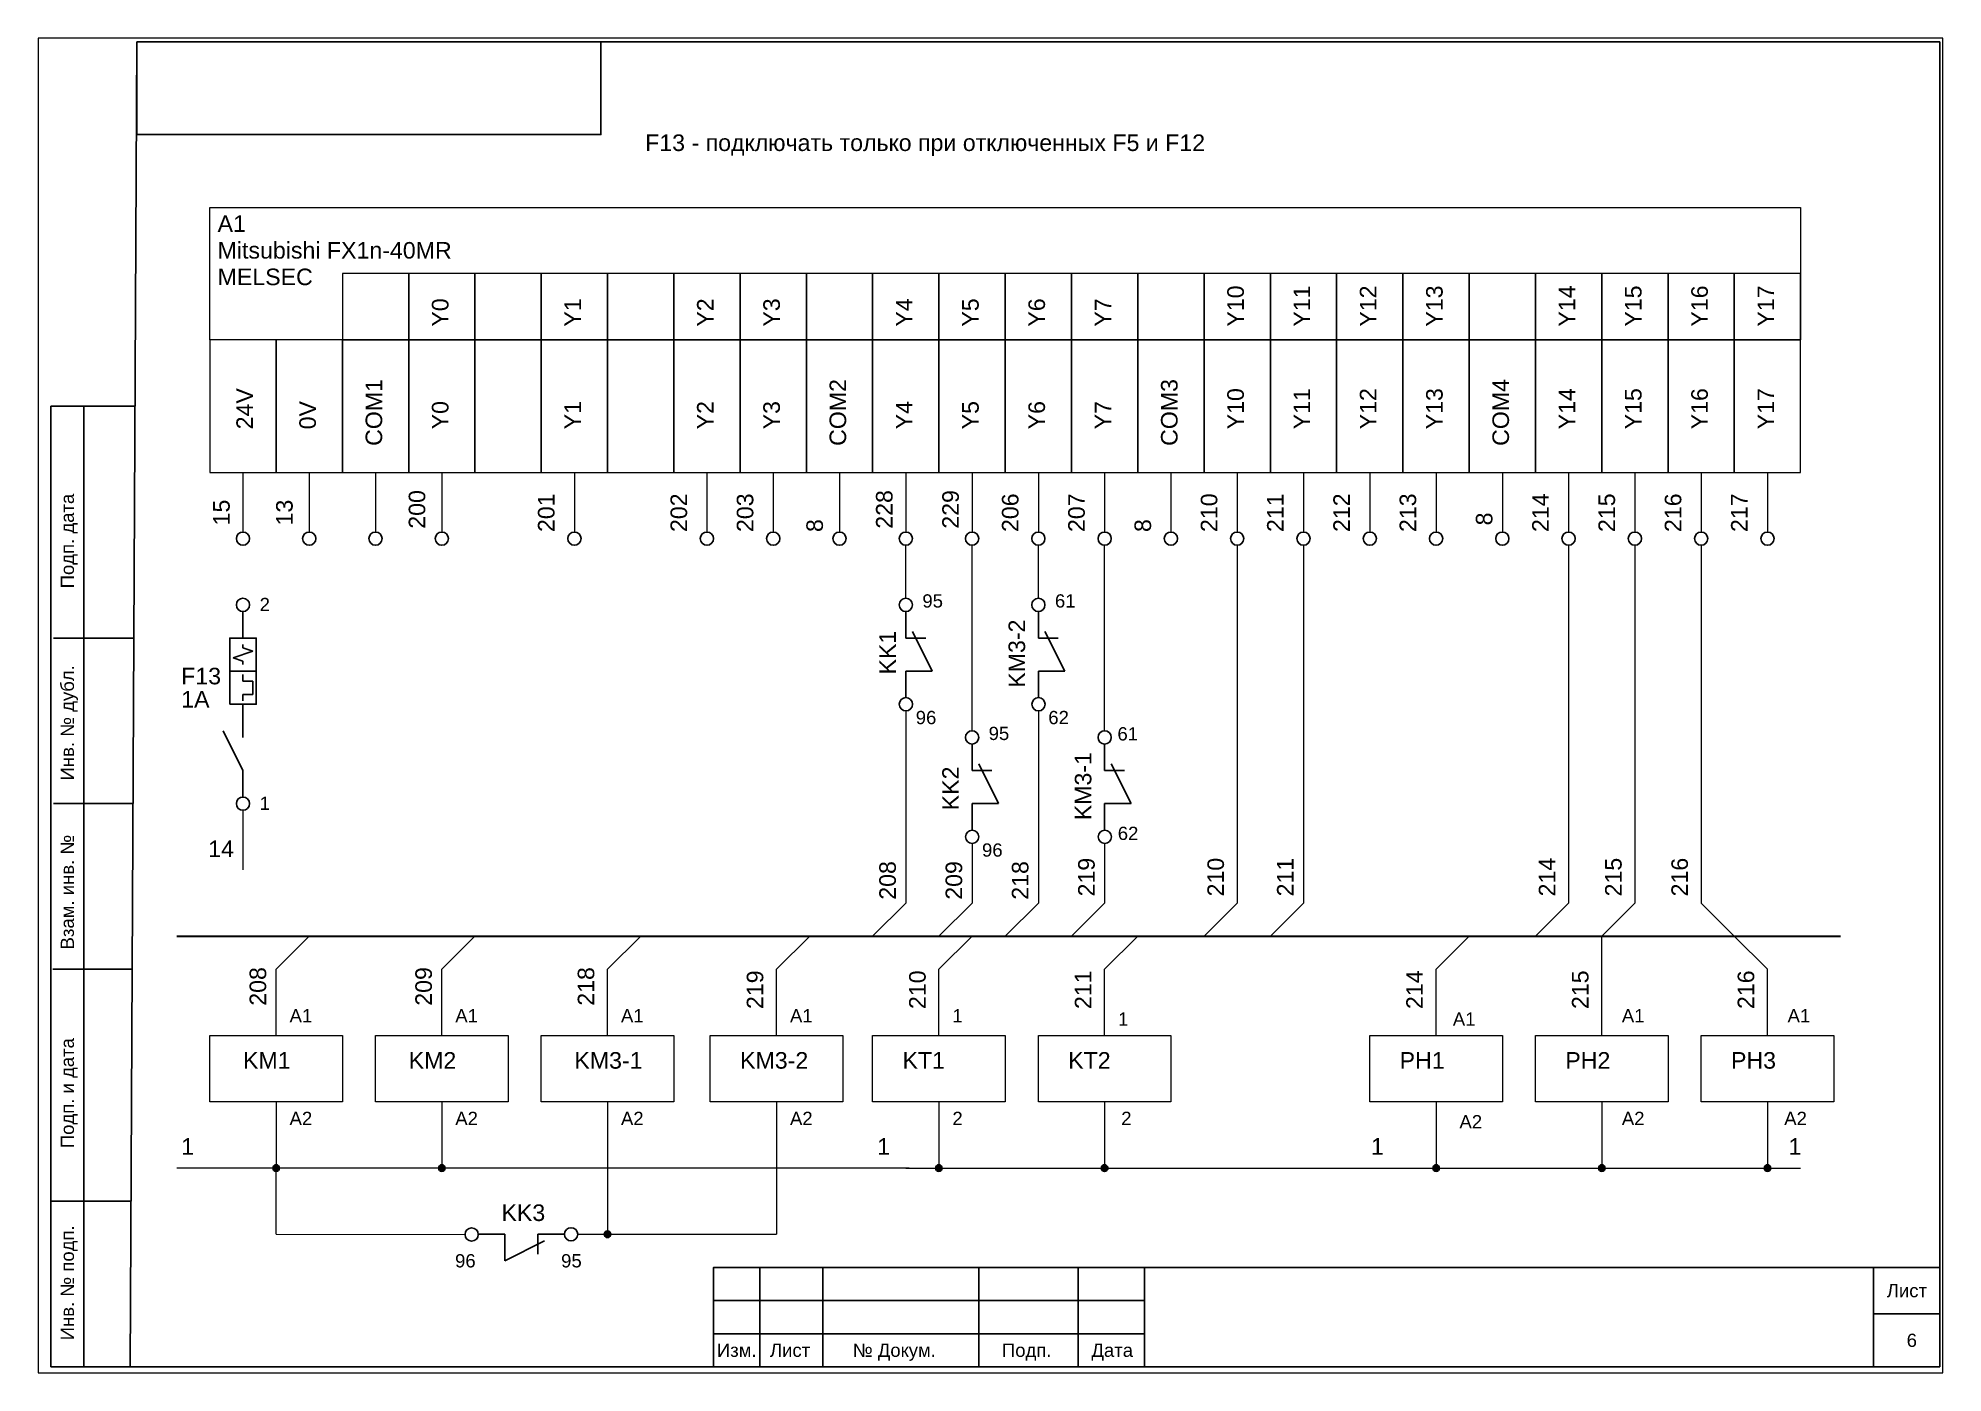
# Paper-space layout 'Лист6' of a CAD drawing. Header units: millimetres. Extents: x 0 to 287, y 0 to 201.
# The model-space entities are those that its viewports show. They can reach past a viewport. Long polylines and large blocks are cut down to what shows.
import ezdxf

# ---------------------------------------------------------------- set-up
doc = ezdxf.new("R2010")
doc.units = ezdxf.units.MM
doc.layers.add('Аппаратура', color=7, linetype='Continuous', lineweight=20)
doc.layers.add('Рамки', color=7, linetype='Continuous', lineweight=25)
doc.styles.get("Standard").update_dxf_attribs({"font": 'arial.ttf'})

msp = doc.modelspace()

# ---------------------------------------------------------------- hatches: boundary and pattern name
h = msp.add_hatch(color=256)
h.dxf.hatch_style = 1
h.paths.add_polyline_path([(1716, 3325, 1), (1715, 3325, 1)])
h = msp.add_hatch(color=256)
h.dxf.hatch_style = 1
h.paths.add_polyline_path([(1741, 3325, 1), (1740, 3325, 1)])
h = msp.add_hatch(color=256)
h.dxf.hatch_style = 1
h.paths.add_polyline_path([(1816, 3325, 1), (1815, 3325, 1)])
h = msp.add_hatch(color=256)
h.dxf.hatch_style = 1
h.paths.add_polyline_path([(1841, 3325, 1), (1840, 3325, 1)])
h = msp.add_hatch(color=256)
h.dxf.hatch_style = 1
h.paths.add_polyline_path([(1891, 3325, 1), (1890, 3325, 1)])
h = msp.add_hatch(color=256)
h.dxf.hatch_style = 1
h.paths.add_polyline_path([(1916, 3325, 1), (1915, 3325, 1)])
h = msp.add_hatch(color=256)
h.dxf.hatch_style = 1
h.paths.add_polyline_path([(1941, 3325, 1), (1940, 3325, 1)])
h = msp.add_hatch(color=256)
h.dxf.hatch_style = 1
h.paths.add_polyline_path([(1766, 3315, 1), (1765, 3315, 1)])

# ---------------------------------------------------------------- linework, layer by layer
for p, q in [((1710.5, 3405), (1710.5, 3409)), ((1810.5, 3409), (1810.5, 3405)), ((1830.5, 3409), (1830.5, 3405)), ((1814.5, 3400), (1811.5, 3406)), ((1834.5, 3400), (1831.5, 3406)), ((1709, 3402), (1712, 3403)), ((1710.5, 3403.5), (1710.5, 3404)), ((1712, 3403), (1710.5, 3403.5)), ((1810.5, 3405), (1813.5, 3405)), ((1830.5, 3405), (1833.5, 3405)), ((1708.5, 3400), (1712.5, 3400)), ((1710.5, 3401.5), (1709, 3402)), ((1710.5, 3401), (1710.5, 3401.5)), ((1810.5, 3396), (1810.5, 3400)), ((1810.5, 3400), (1814.5, 3400)), ((1830.5, 3396), (1830.5, 3400)), ((1830.5, 3400), (1834.5, 3400)), ((1710.5, 3398.5), (1710.5, 3399.5)), ((1712, 3398.5), (1710.5, 3398.5)), ((1712, 3396.5), (1712, 3398.5)), ((1710.5, 3395.5), (1710.5, 3396.5)), ((1710.5, 3396.5), (1712, 3396.5)), ((1710.5, 3395), (1710.5, 3390)), ((1710.5, 3385), (1707.5, 3391)), ((1820.5, 3389), (1820.5, 3385)), ((1840.5, 3389), (1840.5, 3385)), ((1824.5, 3380), (1821.5, 3386)), ((1844.5, 3380), (1841.5, 3386)), ((1710.5, 3381), (1710.5, 3385)), ((1820.5, 3385), (1823.5, 3385)), ((1840.5, 3385), (1843.5, 3385)), ((1820.5, 3376), (1820.5, 3380)), ((1820.5, 3380), (1824.5, 3380)), ((1840.5, 3376), (1840.5, 3380)), ((1840.5, 3380), (1844.5, 3380)), ((1746, 3315), (1750, 3315)), ((1750, 3315), (1750, 3311)), ((1750, 3311), (1756, 3314.01)), ((1759, 3315.01), (1755, 3315.01)), ((1755, 3315.01), (1755, 3312.01))]:
    msp.add_line(p, q)
msp.add_lwpolyline([(1708.5, 3395), (1708.5, 3405), (1712.5, 3405), (1712.5, 3395)], close=True)
for centre, radius in [((1710.5, 3420), 1), ((1720.5, 3420), 1), ((1730.5, 3420), 1), ((1740.5, 3420), 1), ((1760.5, 3420), 1), ((1780.5, 3420), 1), ((1790.5, 3420), 1), ((1800.5, 3420), 1), ((1810.5, 3420), 1), ((1820.5, 3420), 1), ((1830.5, 3420), 1), ((1840.5, 3420), 1), ((1850.5, 3420), 1), ((1860.5, 3420), 1), ((1870.5, 3420), 1), ((1880.5, 3420), 1), ((1890.5, 3420), 1), ((1900.5, 3420), 1), ((1910.5, 3420), 1), ((1920.5, 3420), 1), ((1930.5, 3420), 1), ((1940.5, 3420), 1), ((1710.5, 3410), 1), ((1810.5, 3410), 1), ((1830.5, 3410), 1), ((1810.52, 3395), 1), ((1830.52, 3395), 1), ((1820.5, 3390), 1), ((1840.5, 3390), 1), ((1710.5, 3380), 1), ((1820.52, 3375), 1), ((1840.52, 3375), 1), ((1715.5, 3325), 0.5), ((1740.5, 3325), 0.5), ((1815.5, 3325), 0.5), ((1840.5, 3325), 0.5), ((1890.5, 3325), 0.5), ((1915.5, 3325), 0.5), ((1940.5, 3325), 0.5), ((1745, 3314.97), 1), ((1760, 3315), 1), ((1765.5, 3315), 0.5)]:
    msp.add_circle(centre, radius)
at = {"layer": 'Аппаратура'}
for p, q in [((1710.5, 3430), (1710.5, 3421)), ((1720.5, 3430), (1720.5, 3421)), ((1730.5, 3430), (1730.5, 3421)), ((1740.5, 3430), (1740.5, 3421)), ((1760.5, 3430), (1760.5, 3421)), ((1780.5, 3430), (1780.5, 3421)), ((1790.5, 3430), (1790.5, 3421)), ((1800.5, 3430), (1800.5, 3421)), ((1810.5, 3430), (1810.5, 3421)), ((1820.5, 3430), (1820.5, 3421)), ((1830.5, 3430), (1830.5, 3421)), ((1840.5, 3430), (1840.5, 3421)), ((1850.5, 3430), (1850.5, 3421)), ((1860.5, 3430), (1860.5, 3421)), ((1870.5, 3430), (1870.5, 3421)), ((1880.5, 3430), (1880.5, 3421)), ((1890.5, 3430), (1890.5, 3421)), ((1900.5, 3430), (1900.5, 3421)), ((1910.5, 3430), (1910.5, 3421)), ((1920.5, 3430), (1920.5, 3421)), ((1930.5, 3430), (1930.5, 3421)), ((1940.5, 3430), (1940.5, 3421)), ((1810.5, 3411), (1810.5, 3419)), ((1820.5, 3391), (1820.5, 3419)), ((1830.5, 3411), (1830.5, 3419)), ((1840.5, 3391), (1840.5, 3419)), ((1860.5, 3419), (1860.5, 3365)), ((1870.5, 3419), (1870.5, 3365)), ((1910.5, 3419), (1910.5, 3365)), ((1920.5, 3419), (1920.5, 3365)), ((1930.5, 3419), (1930.5, 3365)), ((1810.5, 3405), (1810.5, 3409)), ((1810.5, 3396), (1810.5, 3400)), ((1810.5, 3394), (1810.5, 3394)), ((1810.5, 3394), (1810.5, 3365)), ((1830.5, 3394), (1830.5, 3365)), ((1820.5, 3385), (1820.5, 3389)), ((1820.5, 3376), (1820.5, 3380)), ((1710.5, 3379), (1710.5, 3370)), ((1820.5, 3374), (1820.5, 3374)), ((1820.5, 3374), (1820.5, 3365)), ((1840.5, 3374), (1840.5, 3365)), ((1810.5, 3365), (1805.5, 3360)), ((1820.5, 3365), (1815.5, 3360)), ((1830.5, 3365), (1825.5, 3360)), ((1840.5, 3365), (1835.5, 3360)), ((1860.5, 3365), (1855.5, 3360)), ((1870.5, 3365), (1865.5, 3360)), ((1910.5, 3365), (1905.5, 3360)), ((1920.5, 3365), (1915.5, 3360)), ((1930.5, 3365), (1935.5, 3360)), ((1715.5, 3355), (1720.5, 3360)), ((1740.5, 3355), (1745.5, 3360)), ((1765.5, 3355), (1770.5, 3360)), ((1791, 3355), (1796, 3360)), ((1815.5, 3355), (1820.5, 3360)), ((1840.5, 3355), (1845.5, 3360)), ((1890.5, 3355), (1895.5, 3360)), ((1915.5, 3355), (1915.5, 3360)), ((1940.5, 3355), (1935.5, 3360)), ((1715.5, 3345), (1715.5, 3355)), ((1740.5, 3345), (1740.5, 3355)), ((1765.5, 3345), (1765.5, 3355)), ((1791, 3345), (1791, 3355)), ((1815.5, 3345), (1815.5, 3355)), ((1840.5, 3345), (1840.5, 3355)), ((1890.5, 3345), (1890.5, 3355)), ((1915.5, 3345), (1915.5, 3355)), ((1940.5, 3345), (1940.5, 3355)), ((1715.5, 3335), (1715.5, 3325)), ((1740.5, 3335), (1740.5, 3325)), ((1765.5, 3335), (1765.5, 3315)), ((1791, 3335), (1791, 3315)), ((1815.5, 3335), (1815.5, 3325)), ((1840.5, 3335), (1840.5, 3325)), ((1890.5, 3335), (1890.5, 3325)), ((1915.5, 3335), (1915.5, 3325)), ((1940.5, 3335), (1940.5, 3325)), ((1811, 3325), (1700.5, 3325)), ((1715.5, 3315), (1715.5, 3325)), ((1810.5, 3325), (1886, 3325)), ((1885.5, 3325), (1945.5, 3325)), ((1715.5, 3315), (1744, 3314.97)), ((1746, 3315), (1750, 3315)), ((1755, 3315.01), (1759, 3315.01)), ((1761, 3315), (1791, 3315))]:
    msp.add_line(p, q, dxfattribs=at)
at = {"layer": 'Аппаратура', "lineweight": 30}
msp.add_line((1700.5, 3360), (1951.5, 3360), dxfattribs=at)
at = {"layer": 'Аппаратура'}
for points in [[(1945.5, 3450), (1705.5, 3450), (1705.5, 3470), (1945.5, 3470)], [(1725.5, 3450), (1735.5, 3450), (1735.5, 3460), (1725.5, 3460)], [(1735.5, 3450), (1745.5, 3450), (1745.5, 3460), (1735.5, 3460)], [(1745.5, 3450), (1755.5, 3450), (1755.5, 3460), (1745.5, 3460)], [(1755.5, 3450), (1765.5, 3450), (1765.5, 3460), (1755.5, 3460)], [(1765.5, 3450), (1775.5, 3450), (1775.5, 3460), (1765.5, 3460)], [(1775.5, 3450), (1785.5, 3450), (1785.5, 3460), (1775.5, 3460)], [(1785.5, 3450), (1795.5, 3450), (1795.5, 3460), (1785.5, 3460)], [(1795.5, 3450), (1805.5, 3450), (1805.5, 3460), (1795.5, 3460)], [(1805.5, 3450), (1815.5, 3450), (1815.5, 3460), (1805.5, 3460)], [(1815.5, 3450), (1825.5, 3450), (1825.5, 3460), (1815.5, 3460)], [(1825.5, 3450), (1835.5, 3450), (1835.5, 3460), (1825.5, 3460)], [(1835.5, 3450), (1845.5, 3450), (1845.5, 3460), (1835.5, 3460)], [(1845.5, 3450), (1855.5, 3450), (1855.5, 3460), (1845.5, 3460)], [(1855.5, 3450), (1865.5, 3450), (1865.5, 3460), (1855.5, 3460)], [(1865.5, 3450), (1875.5, 3450), (1875.5, 3460), (1865.5, 3460)], [(1875.5, 3450), (1885.5, 3450), (1885.5, 3460), (1875.5, 3460)], [(1885.5, 3450), (1895.5, 3450), (1895.5, 3460), (1885.5, 3460)], [(1895.5, 3450), (1905.5, 3450), (1905.5, 3460), (1895.5, 3460)], [(1905.5, 3450), (1915.5, 3450), (1915.5, 3460), (1905.5, 3460)], [(1915.5, 3450), (1925.5, 3450), (1925.5, 3460), (1915.5, 3460)], [(1925.5, 3450), (1935.5, 3450), (1935.5, 3460), (1925.5, 3460)], [(1935.5, 3450), (1945.5, 3450), (1945.5, 3460), (1935.5, 3460)], [(1715.5, 3450), (1705.5, 3450), (1705.5, 3430), (1715.5, 3430)], [(1725.5, 3450), (1715.5, 3450), (1715.5, 3430), (1725.5, 3430)], [(1735.5, 3450), (1725.5, 3450), (1725.5, 3430), (1735.5, 3430)], [(1745.5, 3450), (1735.5, 3450), (1735.5, 3430), (1745.5, 3430)], [(1755.5, 3450), (1745.5, 3450), (1745.5, 3430), (1755.5, 3430)], [(1765.5, 3450), (1755.5, 3450), (1755.5, 3430), (1765.5, 3430)], [(1775.5, 3450), (1765.5, 3450), (1765.5, 3430), (1775.5, 3430)], [(1785.5, 3450), (1775.5, 3450), (1775.5, 3430), (1785.5, 3430)], [(1795.5, 3450), (1785.5, 3450), (1785.5, 3430), (1795.5, 3430)], [(1805.5, 3450), (1795.5, 3450), (1795.5, 3430), (1805.5, 3430)], [(1815.5, 3450), (1805.5, 3450), (1805.5, 3430), (1815.5, 3430)], [(1825.5, 3450), (1815.5, 3450), (1815.5, 3430), (1825.5, 3430)], [(1835.5, 3450), (1825.5, 3450), (1825.5, 3430), (1835.5, 3430)], [(1845.5, 3450), (1835.5, 3450), (1835.5, 3430), (1845.5, 3430)], [(1855.5, 3450), (1845.5, 3450), (1845.5, 3430), (1855.5, 3430)], [(1865.5, 3450), (1855.5, 3450), (1855.5, 3430), (1865.5, 3430)], [(1875.5, 3450), (1865.5, 3450), (1865.5, 3430), (1875.5, 3430)], [(1885.5, 3450), (1875.5, 3450), (1875.5, 3430), (1885.5, 3430)], [(1895.5, 3450), (1885.5, 3450), (1885.5, 3430), (1895.5, 3430)], [(1905.5, 3450), (1895.5, 3450), (1895.5, 3430), (1905.5, 3430)], [(1915.5, 3450), (1905.5, 3450), (1905.5, 3430), (1915.5, 3430)], [(1925.5, 3450), (1915.5, 3450), (1915.5, 3430), (1925.5, 3430)], [(1935.5, 3450), (1925.5, 3450), (1925.5, 3430), (1935.5, 3430)], [(1945.5, 3450), (1935.5, 3450), (1935.5, 3430), (1945.5, 3430)], [(1705.5, 3345), (1725.5, 3345), (1725.5, 3335), (1705.5, 3335)], [(1730.5, 3345), (1750.5, 3345), (1750.5, 3335), (1730.5, 3335)], [(1755.5, 3345), (1775.5, 3345), (1775.5, 3335), (1755.5, 3335)], [(1781, 3345), (1801, 3345), (1801, 3335), (1781, 3335)], [(1805.5, 3345), (1825.5, 3345), (1825.5, 3335), (1805.5, 3335)], [(1830.5, 3345), (1850.5, 3345), (1850.5, 3335), (1830.5, 3335)], [(1880.5, 3345), (1900.5, 3345), (1900.5, 3335), (1880.5, 3335)], [(1905.5, 3345), (1925.5, 3345), (1925.5, 3335), (1905.5, 3335)], [(1930.5, 3345), (1950.5, 3345), (1950.5, 3335), (1930.5, 3335)]]:
    msp.add_lwpolyline(points, close=True, dxfattribs=at)
at = {"layer": 'Рамки'}
for p, q in [((1693.5, 3295), (1694.5, 3495)), ((1694.5, 3495), (1966.5, 3495)), ((1966.5, 3495), (1966.5, 3295)), ((1681.5, 3440), (1694.22, 3440)), ((1681.5, 3295), (1681.5, 3440)), ((1686.5, 3295), (1686.5, 3440)), ((1693.92, 3405), (1681.92, 3405)), ((1693.92, 3380), (1681.92, 3380)), ((1693.8, 3355), (1681.8, 3355)), ((1693.62, 3320), (1681.62, 3320)), ((1693.62, 3320), (1681.62, 3320)), ((1693.62, 3320), (1681.62, 3320)), ((1788.5, 3310), (1788.5, 3295)), ((1798, 3310), (1798, 3295)), ((1821.5, 3310), (1821.5, 3295)), ((1836.5, 3310), (1836.5, 3295)), ((1956.5, 3310), (1956.5, 3295)), ((1781.5, 3305), (1846.5, 3305)), ((1956.5, 3303), (1966.5, 3303)), ((1781.5, 3300), (1846.5, 3300)), ((1693.5, 3295), (1681.5, 3295)), ((1966.5, 3295), (1693.5, 3295))]:
    msp.add_line(p, q, dxfattribs=at)
for points in [[(1694.5, 3495), (1764.5, 3495), (1764.5, 3481), (1694.5, 3481)], [(1781.5, 3295), (1781.5, 3310), (1966.5, 3310), (1966.5, 3295)], [(1781.5, 3310), (1846.5, 3310), (1846.5, 3295), (1781.5, 3295)]]:
    msp.add_lwpolyline(points, close=True, dxfattribs=at)

# ---------------------------------------------------------------- texts
for s, height, p in [('F13 - подключать только при отключенных F5 и F12', 2.5, (1771.18, 3478.51)), ('A1', 2.5, (1706.67, 3466.29)), ('Mitsubishi FX1n-40MR', 2.5, (1706.67, 3462.27)), ('MELSEC', 2.5, (1706.67, 3458.26)), ('95', 2, (1813, 3409.6)), ('61', 2, (1833, 3409.6)), ('2', 2, (1713.02, 3409.06)), ('F13', 2.5, (1701.18, 3398.01)), ('1A', 2.5, (1701.18, 3394.51)), ('96', 2, (1812, 3392)), ('62', 2, (1832, 3392)), ('95', 2, (1823, 3389.6)), ('61', 2, (1842.43, 3389.54)), ('1', 2, (1713.02, 3379.06)), ('14', 2.5, (1705.26, 3371.94)), ('96', 2, (1822, 3372)), ('62', 2, (1842.48, 3374.52)), ('A1', 2, (1717.53, 3346.99)), ('A1', 2, (1742.53, 3346.99)), ('A1', 2, (1767.53, 3346.99)), ('A1', 2, (1793.03, 3346.99)), ('1', 2, (1817.53, 3346.99)), ('1', 2, (1842.53, 3346.49)), ('A1', 2, (1893.03, 3346.49)), ('A1', 2, (1918.53, 3346.99)), ('A1', 2, (1943.53, 3346.99)), ('KM1', 2.5, (1710.5, 3340)), ('KM2', 2.5, (1735.5, 3340)), ('KM3-1', 2.5, (1760.5, 3340)), ('KM3-2', 2.5, (1785.5, 3340)), ('KT1', 2.5, (1810, 3340)), ('KT2', 2.5, (1835, 3340)), ('PH1', 2.5, (1885, 3340)), ('PH2', 2.5, (1910, 3340)), ('PH3', 2.5, (1935, 3340)), ('A2', 2, (1717.53, 3331.49)), ('A2', 2, (1742.53, 3331.49)), ('A2', 2, (1767.53, 3331.49)), ('A2', 2, (1793.03, 3331.49)), ('2', 2, (1817.53, 3331.49)), ('2', 2, (1843, 3331.5)), ('A2', 2, (1894.03, 3330.99)), ('A2', 2, (1918.53, 3331.49)), ('A2', 2, (1943.03, 3331.49)), ('1', 2.5, (1701.18, 3327.01)), ('1', 2.5, (1806.18, 3327.01)), ('1', 2.5, (1880.68, 3327.01)), ('1', 2.5, (1943.68, 3327.01))]:
    msp.add_text(s, height=height).set_placement(p)
for s, height, rotation, p in [('Y10', 2.5, 90, (1861.5, 3452)), ('Y11', 2.5, 90, (1871.5, 3452)), ('Y12', 2.5, 90, (1881.5, 3452)), ('Y13', 2.5, 90, (1891.5, 3452)), ('Y14', 2.5, 90, (1911.5, 3452)), ('Y15', 2.5, 90, (1921.5, 3452)), ('Y16', 2.5, 90, (1931.5, 3452)), ('Y17', 2.5, 90, (1941.5, 3452)), ('Y0', 2.5, 90, (1741.5, 3452)), ('Y1', 2.5, 90, (1761.5, 3452)), ('Y2', 2.5, 90, (1781.5, 3452)), ('Y3', 2.5, 90, (1791.5, 3452)), ('Y4', 2.5, 90, (1811.5, 3452)), ('Y5', 2.5, 90, (1821.5, 3452)), ('Y6', 2.5, 90, (1831.5, 3452)), ('Y7', 2.5, 90, (1841.5, 3452)), ('COM1', 2.5, 90, (1731.5, 3434)), ('COM2', 2.5, 90, (1801.5, 3434)), ('COM3', 2.5, 90, (1851.5, 3434)), ('COM4', 2.5, 90, (1901.5, 3434)), ('24V', 2.5, 90, (1712, 3436.5)), ('0V', 2.5, 90, (1721.5, 3436.5)), ('Y0', 2.5, 90, (1741.5, 3436.5)), ('Y1', 2.5, 90, (1761.5, 3436.5)), ('Y2', 2.5, 90, (1781.5, 3436.5)), ('Y3', 2.5, 90, (1791.5, 3436.5)), ('Y4', 2.5, 90, (1811.5, 3436.5)), ('Y5', 2.5, 90, (1821.5, 3436.5)), ('Y6', 2.5, 90, (1831.5, 3436.5)), ('Y7', 2.5, 90, (1841.5, 3436.5)), ('Y10', 2.5, 90, (1861.5, 3436.5)), ('Y11', 2.5, 90, (1871.5, 3436.5)), ('Y12', 2.5, 90, (1881.5, 3436.5)), ('Y13', 2.5, 90, (1891.5, 3436.5)), ('Y14', 2.5, 90, (1911.5, 3436.5)), ('Y15', 2.5, 90, (1921.5, 3436.5)), ('Y16', 2.5, 90, (1931.5, 3436.5)), ('Y17', 2.5, 90, (1941.5, 3436.5)), ('15', 2.5, 90, (1708.5, 3422)), ('13', 2.5, 90, (1718, 3422)), ('200', 2.5, 90, (1738, 3421.5)), ('201', 2.5, 90, (1757.5, 3421)), ('202', 2.5, 90, (1777.5, 3421)), ('203', 2.5, 90, (1787.5, 3421)), ('228', 2.5, 90, (1808.5, 3421.5)), ('229', 2.5, 90, (1818.5, 3421.5)), ('206', 2.5, 90, (1827.5, 3421)), ('207', 2.5, 90, (1837.5, 3421)), ('210', 2.5, 90, (1857.5, 3421)), ('211', 2.5, 90, (1867.5, 3421)), ('212', 2.5, 90, (1877.5, 3421)), ('213', 2.5, 90, (1887.5, 3421)), ('214', 2.5, 90, (1907.5, 3421)), ('215', 2.5, 90, (1917.5, 3421)), ('216', 2.5, 90, (1927.5, 3421)), ('217', 2.5, 90, (1937.5, 3421)), ('8', 2.5, 90, (1798, 3421)), ('8', 2.5, 90, (1847.5, 3421)), ('8', 2.5, 90, (1899, 3422)), ('KK1', 2.5, 90, (1809, 3399.5)), ('KM3-2', 2.5, 90, (1828.5, 3397.5)), ('KK2', 2.5, 90, (1818.5, 3379)), ('KM3-1', 2.5, 90, (1838.5, 3377.5)), ('208', 2.5, 90, (1809, 3365.5)), ('209', 2.5, 90, (1819, 3365.5)), ('218', 2.5, 90, (1829, 3365.5)), ('219', 2.5, 90, (1839, 3366)), ('210', 2.5, 90, (1858.5, 3366)), ('211', 2.5, 90, (1869, 3366)), ('214', 2.5, 90, (1908.5, 3366)), ('215', 2.5, 90, (1918.5, 3366)), ('216', 2.5, 90, (1928.5, 3366)), ('208', 2.5, 90, (1714, 3349.5)), ('209', 2.5, 90, (1739, 3349.5)), ('218', 2.5, 90, (1763.5, 3349.5)), ('219', 2.5, 90, (1789, 3349)), ('210', 2.5, 90, (1813.5, 3349)), ('211', 2.5, 90, (1838.5, 3349)), ('214', 2.5, 90, (1888.5, 3349)), ('215', 2.5, 90, (1913.5, 3349)), ('216', 2.5, 90, (1938.5, 3349)), ('KK3', 2.5, 0.0615, (1749.5, 3317)), ('96', 2, 0.0615, (1742.5, 3310)), ('95', 2, 0.0615, (1758.5, 3310))]:
    msp.add_text(s, height=height, rotation=rotation).set_placement(p)
for s, p in [('Подп. дата', (1685, 3412.5)), ('Инв. № дубл.', (1685, 3383.5)), ('Взам. инв. №', (1685, 3358)), ('Подп. и дата', (1685, 3328)), ('Инв. № подп.', (1685, 3299))]:
    msp.add_text(s, height=2, rotation=90, dxfattribs=at).set_placement(p)
for s, p in [('Лист', (1958.5, 3305.5)), ('6', (1961.5, 3298)), ('Изм.', (1782, 3296.5)), ('Лист', (1790, 3296.5)), ('№ Докум.', (1802.5, 3296.5)), ('Подп.', (1825, 3296.5)), ('Дата', (1838.5, 3296.5))]:
    msp.add_text(s, height=2, dxfattribs=at).set_placement(p)

psp = doc.layouts.new('Лист6')

# ---------------------------------------------------------------- viewports
at = {"layer": 'Аппаратура'}
psp.add_viewport(center=(143.64, 100.72), size=(287.38, 201.4781), view_center_point=(1823.28, 3394.82), view_height=201.4781, dxfattribs=at)

doc.saveas('drawing.dxf')
